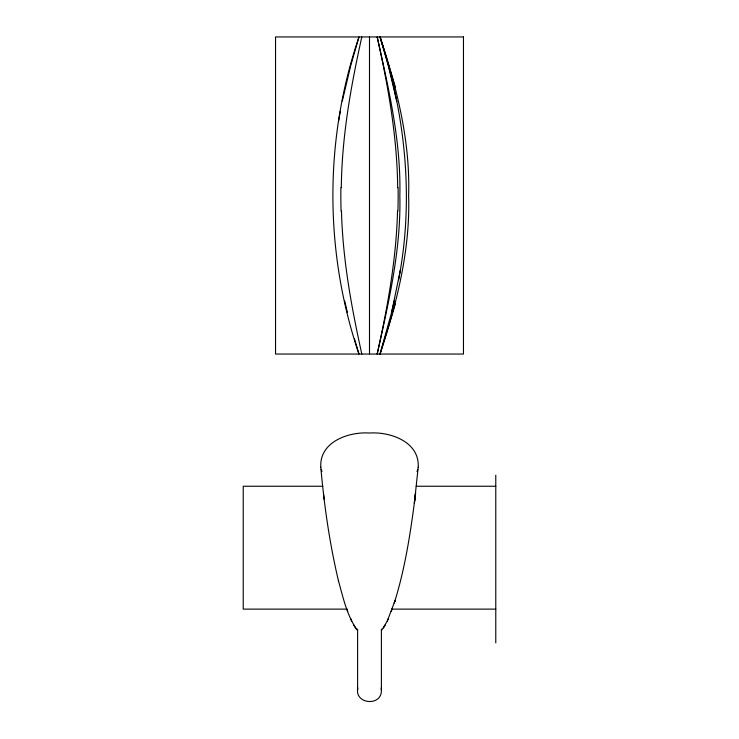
<?xml version="1.0" encoding="UTF-8"?>
<svg xmlns="http://www.w3.org/2000/svg" width="739" height="739" viewBox="0 0 739 739"><rect width="100%" height="100%" fill="white"/><g stroke="black" fill="none" stroke-linecap="round" stroke-linejoin="round"><path stroke-width="1.11" d="M341.307 187.706C341.843 136.817 350.813 86.491 361.814 36.95M397.527 211.114C396.28 259.361 387.587 307.036 377.186 354.046C388.788 301.909 401.138 249.246 399.836 195.502C401.138 141.749 388.788 89.086 377.186 36.95C388.187 86.491 397.157 136.817 397.693 187.706M418.2 467.288C419.789 441.922 390.543 431.567 369.5 433.026C348.457 431.594 319.22 441.894 320.8 467.288M418.2 467.233L414.357 503.213L415.604 492.793L414.958 498.382M381.389 629.157L381.389 690.152C382.017 706.761 354.138 704.424 357.805 687.991M415.059 497.532C410.487 533.05 405.055 568.725 394.284 602.969L395.171 600.262L387.254 621.148L381.527 630.478M342.286 101.049L350.683 65.799L358.988 36.95C324.172 139.135 324.236 251.842 358.96 354.046L354.508 338.97M400.381 270.031C413.526 192.14 404.316 111.774 380.04 36.95C396.935 88.089 410.33 141.269 408.621 195.502C410.33 249.727 396.935 302.907 380.04 354.046L391.578 312.551L400.381 270.031L398.7 279.712M338.619 120.965L340.3 111.284M391.578 312.551L394.358 300.847M380.012 354.046L395.476 303.498M391.31 611.421L392.474 608.252M417.008 471.473L417.775 469.404M387.254 621.148L388.372 618.645M385.416 624.824L383.486 628.011M322.795 486.244L243.223 486.244L243.223 609.121L347.016 609.121M416.205 486.244L495.777 486.244M391.984 609.121L495.777 609.121M357.473 630.478C346.933 615.892 343.118 597.537 338.379 580.466M356.124 628.917L353.584 624.824M350.628 618.645L351.746 621.148M346.748 608.834L347.69 611.421M321.225 469.404L321.992 471.473M395.476 87.498L380.04 36.95L388.317 65.799L396.714 101.049M344.642 300.847L347.422 312.551M338.508 581.011C329.631 543.618 324.181 505.485 320.8 467.233M361.814 354.046C351.413 307.036 342.72 259.361 341.473 211.114M323.497 493.818L324.181 499.518M323.941 497.532L324.042 498.382M381.195 687.991L381.389 690.152M495.777 475.223L495.777 642.902M369.5 36.95L369.5 354.046M357.611 629.157L357.611 690.152M341.076 211.151A319.608 189.286 -90 0 1 340.901 187.688M398.099 187.688A319.608 189.286 90 0 1 397.924 211.151M463.464 36.95L275.536 36.95L275.536 354.046L463.464 354.046L463.464 36.95"/></g></svg>
